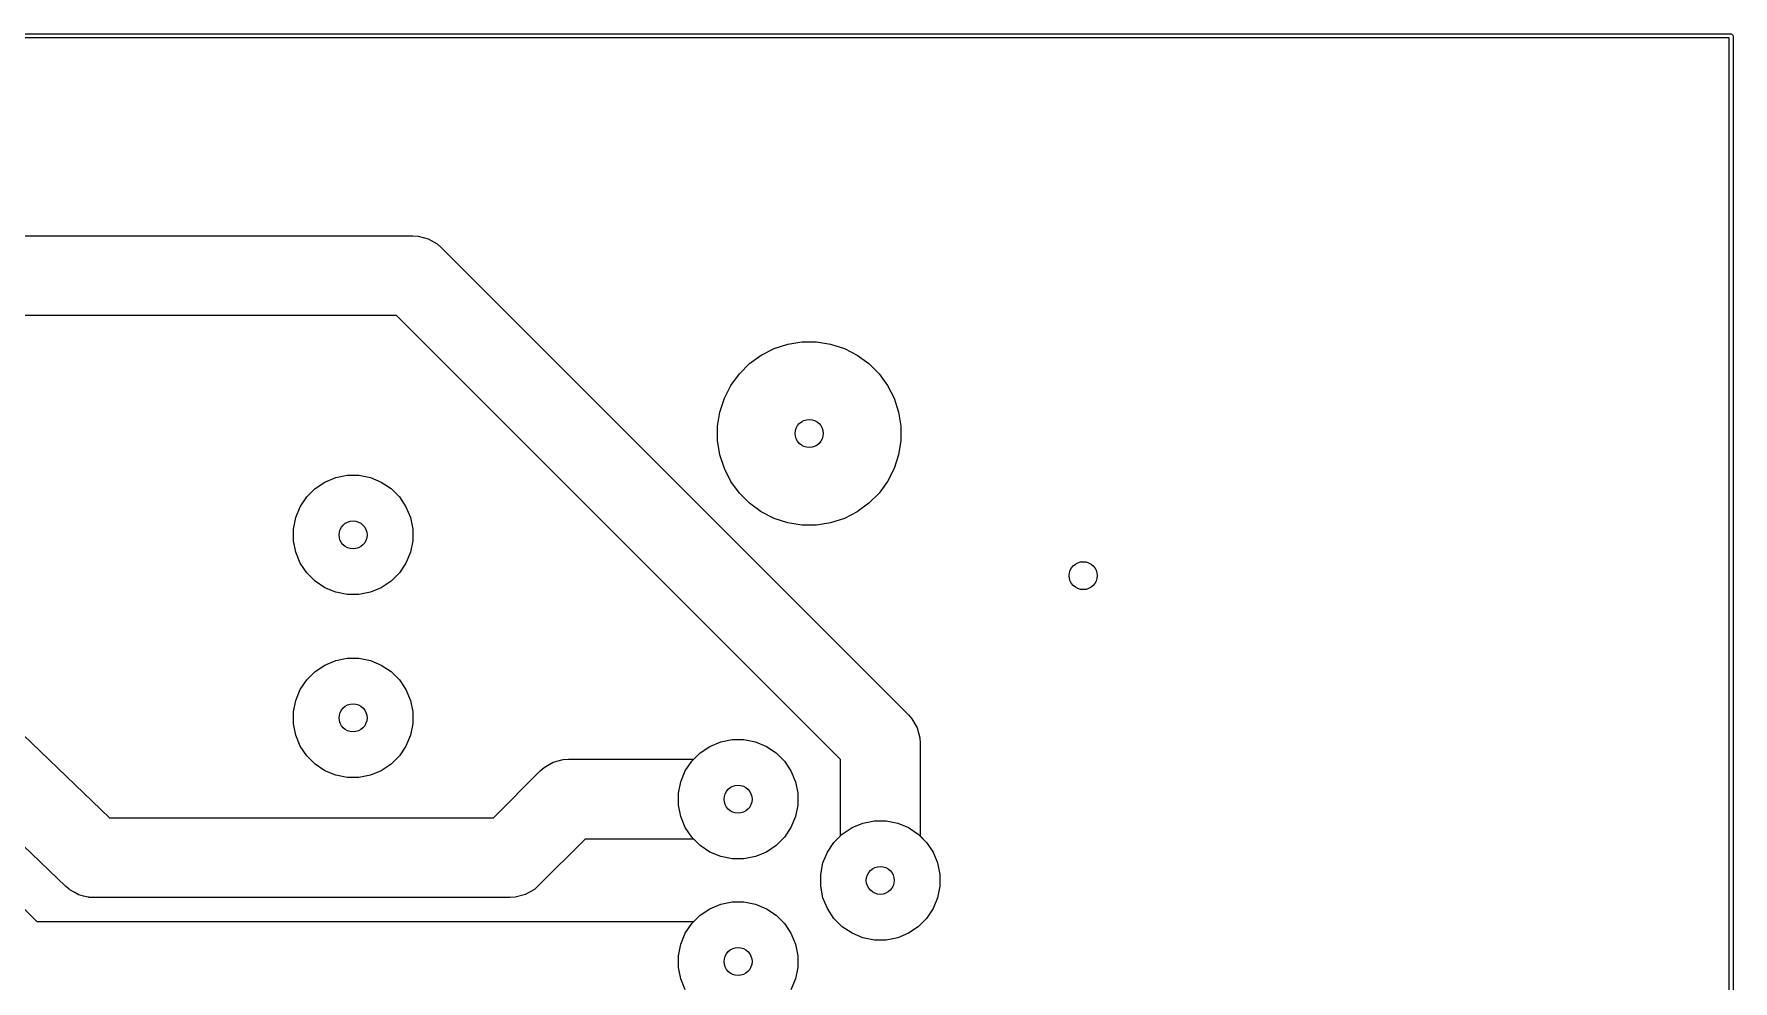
# Model space of a CAD drawing. Header units: millimetres. Extents: x 0 to 42.5, y 0 to 45.
# Drawn here: x 21.26 to 42.52, y 33.17 to 45.02 of the extents above; entities that cross this region are included whole.
import ezdxf

# ---------------------------------------------------------------- set-up
doc = ezdxf.new("R2010")
doc.units = ezdxf.units.MM
doc.layers.add('B.Cu', color=153, linetype='CONTINUOUS', true_color=0x4d7fc4)
doc.layers.add('F.Cu', color=13, linetype='CONTINUOUS', true_color=0xc83434)

msp = doc.modelspace()

# ---------------------------------------------------------------- linework, layer by layer
at = {"layer": 'B.Cu', "linetype": 'CONTINUOUS'}
for p, q in [((0, 45.025), (42.5, 45.025)), ((42.475, 44.975), (0.025, 44.975)), ((42.475, 0.025), (42.475, 44.975)), ((42.5, 45.025), (42.509567, 45.023097)), ((42.509567, 45.023097), (42.523097, 45.009567)), ((42.523097, 45.009567), (42.525, 45)), ((42.525, 45), (42.525, 0)), ((30.359127, 41.005536), (30.519914, 41.087461)), ((30.519914, 41.087461), (30.691538, 41.143225)), ((30.691538, 41.143225), (30.869772, 41.171455)), ((30.869772, 41.171455), (31.050228, 41.171455)), ((31.050228, 41.171455), (31.228462, 41.143225)), ((31.228462, 41.143225), (31.400086, 41.087461)), ((31.400086, 41.087461), (31.560873, 41.005536)), ((30.085533, 40.771865), (30.213135, 40.899467)), ((30.213135, 40.899467), (30.359127, 41.005536)), ((31.560873, 41.005536), (31.706865, 40.899467)), ((31.706865, 40.899467), (31.834467, 40.771865)), ((29.897539, 40.465086), (29.979464, 40.625873)), ((29.979464, 40.625873), (30.085533, 40.771865)), ((31.834467, 40.771865), (31.940536, 40.625873)), ((31.940536, 40.625873), (32.022461, 40.465086)), ((29.841775, 40.293462), (29.897539, 40.465086)), ((32.022461, 40.465086), (32.078225, 40.293462)), ((29.813545, 40.115228), (29.841775, 40.293462)), ((32.078225, 40.293462), (32.106455, 40.115228)), ((29.813545, 39.934772), (29.813545, 40.115228)), ((32.106455, 40.115228), (32.106455, 39.934772)), ((29.841775, 39.756538), (29.813545, 39.934772)), ((32.106455, 39.934772), (32.078225, 39.756538)), ((29.897539, 39.584914), (29.841775, 39.756538)), ((29.979464, 39.424127), (29.897539, 39.584914)), ((32.022461, 39.584914), (31.940536, 39.424127)), ((32.078225, 39.756538), (32.022461, 39.584914)), ((24.774205, 39.334758), (24.896452, 39.416441)), ((24.896452, 39.416441), (25.032286, 39.472705)), ((25.032286, 39.472705), (25.176487, 39.501389)), ((25.176487, 39.501389), (25.323513, 39.501389)), ((25.323513, 39.501389), (25.467714, 39.472705)), ((25.467714, 39.472705), (25.603548, 39.416441)), ((25.603548, 39.416441), (25.725795, 39.334758)), ((30.085533, 39.278135), (29.979464, 39.424127)), ((31.940536, 39.424127), (31.834467, 39.278135)), ((24.588559, 39.108548), (24.670242, 39.230795)), ((24.670242, 39.230795), (24.774205, 39.334758)), ((25.725795, 39.334758), (25.829758, 39.230795)), ((25.829758, 39.230795), (25.911441, 39.108548)), ((30.213135, 39.150533), (30.085533, 39.278135)), ((30.359127, 39.044464), (30.213135, 39.150533)), ((31.706865, 39.150533), (31.560873, 39.044464)), ((31.834467, 39.278135), (31.706865, 39.150533)), ((24.503611, 38.828513), (24.532295, 38.972714)), ((24.532295, 38.972714), (24.588559, 39.108548)), ((25.911441, 39.108548), (25.967705, 38.972714)), ((25.967705, 38.972714), (25.996389, 38.828513)), ((30.519914, 38.962539), (30.359127, 39.044464)), ((30.691538, 38.906775), (30.519914, 38.962539)), ((31.400086, 38.962539), (31.228462, 38.906775)), ((31.560873, 39.044464), (31.400086, 38.962539)), ((24.503611, 38.681487), (24.503611, 38.828513)), ((25.996389, 38.828513), (25.996389, 38.681487)), ((30.869772, 38.878545), (30.691538, 38.906775)), ((31.050228, 38.878545), (30.869772, 38.878545)), ((31.228462, 38.906775), (31.050228, 38.878545)), ((24.532295, 38.537286), (24.503611, 38.681487)), ((24.588559, 38.401452), (24.532295, 38.537286)), ((25.967705, 38.537286), (25.911441, 38.401452)), ((25.996389, 38.681487), (25.967705, 38.537286)), ((24.670242, 38.279205), (24.588559, 38.401452)), ((25.911441, 38.401452), (25.829758, 38.279205)), ((24.774205, 38.175242), (24.670242, 38.279205)), ((24.896452, 38.093559), (24.774205, 38.175242)), ((25.032286, 38.037295), (24.896452, 38.093559)), ((25.603548, 38.093559), (25.467714, 38.037295)), ((25.725795, 38.175242), (25.603548, 38.093559)), ((25.829758, 38.279205), (25.725795, 38.175242)), ((25.176487, 38.008611), (25.032286, 38.037295)), ((25.323513, 38.008611), (25.176487, 38.008611)), ((25.467714, 38.037295), (25.323513, 38.008611)), ((24.670242, 36.940795), (24.774205, 37.044758)), ((24.774205, 37.044758), (24.896452, 37.126441)), ((24.896452, 37.126441), (25.032286, 37.182705)), ((25.032286, 37.182705), (25.176487, 37.211389)), ((25.176487, 37.211389), (25.323513, 37.211389)), ((25.323513, 37.211389), (25.467714, 37.182705)), ((25.467714, 37.182705), (25.603548, 37.126441)), ((25.603548, 37.126441), (25.725795, 37.044758)), ((25.725795, 37.044758), (25.829758, 36.940795)), ((24.532295, 36.682714), (24.588559, 36.818548)), ((24.588559, 36.818548), (24.670242, 36.940795)), ((25.829758, 36.940795), (25.911441, 36.818548)), ((25.911441, 36.818548), (25.967705, 36.682714)), ((24.503611, 36.538513), (24.532295, 36.682714)), ((25.967705, 36.682714), (25.996389, 36.538513)), ((24.503611, 36.391487), (24.503611, 36.538513)), ((24.532295, 36.247286), (24.503611, 36.391487)), ((25.996389, 36.391487), (25.967705, 36.247286)), ((25.996389, 36.538513), (25.996389, 36.391487)), ((24.588559, 36.111452), (24.532295, 36.247286)), ((25.967705, 36.247286), (25.911441, 36.111452)), ((29.716452, 36.108441), (29.852286, 36.164705)), ((29.852286, 36.164705), (29.996487, 36.193389)), ((29.996487, 36.193389), (30.143513, 36.193389)), ((30.143513, 36.193389), (30.287714, 36.164705)), ((30.287714, 36.164705), (30.423548, 36.108441)), ((24.670242, 35.989205), (24.588559, 36.111452)), ((24.774205, 35.885242), (24.670242, 35.989205)), ((25.829758, 35.989205), (25.725795, 35.885242)), ((25.911441, 36.111452), (25.829758, 35.989205)), ((29.490242, 35.922795), (29.594205, 36.026758)), ((29.594205, 36.026758), (29.716452, 36.108441)), ((30.423548, 36.108441), (30.545795, 36.026758)), ((30.545795, 36.026758), (30.649758, 35.922795)), ((24.896452, 35.803559), (24.774205, 35.885242)), ((25.032286, 35.747295), (24.896452, 35.803559)), ((25.176487, 35.718611), (25.032286, 35.747295)), ((25.467714, 35.747295), (25.323513, 35.718611)), ((25.603548, 35.803559), (25.467714, 35.747295)), ((25.725795, 35.885242), (25.603548, 35.803559)), ((29.352295, 35.664714), (29.408559, 35.800548)), ((29.408559, 35.800548), (29.490242, 35.922795)), ((30.649758, 35.922795), (30.731441, 35.800548)), ((30.731441, 35.800548), (30.787705, 35.664714)), ((25.323513, 35.718611), (25.176487, 35.718611)), ((29.323611, 35.520513), (29.352295, 35.664714)), ((30.787705, 35.664714), (30.816389, 35.520513)), ((29.323611, 35.373487), (29.323611, 35.520513)), ((29.352295, 35.229286), (29.323611, 35.373487)), ((30.816389, 35.373487), (30.787705, 35.229286)), ((30.816389, 35.520513), (30.816389, 35.373487)), ((29.408559, 35.093452), (29.352295, 35.229286)), ((30.787705, 35.229286), (30.731441, 35.093452)), ((31.496452, 35.092441), (31.632286, 35.148705)), ((31.632286, 35.148705), (31.776487, 35.177389)), ((31.776487, 35.177389), (31.923513, 35.177389)), ((31.923513, 35.177389), (32.067714, 35.148705)), ((32.067714, 35.148705), (32.203548, 35.092441)), ((29.490242, 34.971205), (29.408559, 35.093452)), ((29.594205, 34.867242), (29.490242, 34.971205)), ((30.649758, 34.971205), (30.545795, 34.867242)), ((30.731441, 35.093452), (30.649758, 34.971205)), ((31.188559, 34.784548), (31.270242, 34.906795)), ((31.270242, 34.906795), (31.374205, 35.010758)), ((31.374205, 35.010758), (31.496452, 35.092441)), ((32.203548, 35.092441), (32.325795, 35.010758)), ((32.325795, 35.010758), (32.429758, 34.906795)), ((32.429758, 34.906795), (32.511441, 34.784548)), ((29.716452, 34.785559), (29.594205, 34.867242)), ((29.852286, 34.729295), (29.716452, 34.785559)), ((29.996487, 34.700611), (29.852286, 34.729295)), ((30.143513, 34.700611), (29.996487, 34.700611)), ((30.287714, 34.729295), (30.143513, 34.700611)), ((30.423548, 34.785559), (30.287714, 34.729295)), ((30.545795, 34.867242), (30.423548, 34.785559)), ((31.132295, 34.648714), (31.188559, 34.784548)), ((32.511441, 34.784548), (32.567705, 34.648714)), ((31.103611, 34.504513), (31.132295, 34.648714)), ((31.103611, 34.357487), (31.103611, 34.504513)), ((32.567705, 34.648714), (32.596389, 34.504513)), ((32.596389, 34.504513), (32.596389, 34.357487)), ((31.132295, 34.213286), (31.103611, 34.357487)), ((32.596389, 34.357487), (32.567705, 34.213286)), ((29.594205, 33.994758), (29.716452, 34.076441)), ((29.716452, 34.076441), (29.852286, 34.132705)), ((29.852286, 34.132705), (29.996487, 34.161389)), ((29.996487, 34.161389), (30.143513, 34.161389)), ((30.143513, 34.161389), (30.287714, 34.132705)), ((30.287714, 34.132705), (30.423548, 34.076441)), ((30.423548, 34.076441), (30.545795, 33.994758)), ((31.188559, 34.077452), (31.132295, 34.213286)), ((31.270242, 33.955205), (31.188559, 34.077452)), ((32.511441, 34.077452), (32.429758, 33.955205)), ((32.567705, 34.213286), (32.511441, 34.077452)), ((29.408559, 33.768548), (29.490242, 33.890795)), ((29.490242, 33.890795), (29.594205, 33.994758)), ((30.545795, 33.994758), (30.649758, 33.890795)), ((30.649758, 33.890795), (30.731441, 33.768548)), ((31.374205, 33.851242), (31.270242, 33.955205)), ((31.496452, 33.769559), (31.374205, 33.851242)), ((32.325795, 33.851242), (32.203548, 33.769559)), ((32.429758, 33.955205), (32.325795, 33.851242)), ((29.323611, 33.488513), (29.352295, 33.632714)), ((29.352295, 33.632714), (29.408559, 33.768548)), ((30.731441, 33.768548), (30.787705, 33.632714)), ((30.787705, 33.632714), (30.816389, 33.488513)), ((31.632286, 33.713295), (31.496452, 33.769559)), ((31.776487, 33.684611), (31.632286, 33.713295)), ((31.923513, 33.684611), (31.776487, 33.684611)), ((32.067714, 33.713295), (31.923513, 33.684611)), ((32.203548, 33.769559), (32.067714, 33.713295)), ((29.323611, 33.341487), (29.323611, 33.488513)), ((30.816389, 33.488513), (30.816389, 33.341487)), ((29.352295, 33.197286), (29.323611, 33.341487)), ((29.408559, 33.061452), (29.352295, 33.197286)), ((30.787705, 33.197286), (30.731441, 33.061452)), ((30.816389, 33.341487), (30.787705, 33.197286))]:
    msp.add_line(p, q, dxfattribs=at)
at = {"layer": 'B.Cu'}
for centre in [(30.96, 40.025), (30.96, 40.025), (30.96, 40.025), (25.25, 38.755), (25.25, 38.755), (25.25, 38.755), (34.39, 38.245), (34.39, 38.245), (34.39, 38.245), (25.25, 36.465), (25.25, 36.465), (25.25, 36.465), (30.07, 35.447), (30.07, 35.447), (30.07, 35.447), (31.85, 34.431), (31.85, 34.431), (31.85, 34.431), (30.07, 33.415), (30.07, 33.415), (30.07, 33.415)]:
    msp.add_circle(centre, 0.175, dxfattribs=at)
at = {"layer": 'F.Cu', "linetype": 'CONTINUOUS'}
for p, q in [((0, 45.025), (42.5, 45.025)), ((42.475, 44.975), (0.025, 44.975)), ((42.475, 0.025), (42.475, 44.975)), ((42.5, 45.025), (42.509567, 45.023097)), ((42.509567, 45.023097), (42.523097, 45.009567)), ((42.523097, 45.009567), (42.525, 45)), ((42.525, 45), (42.525, 0)), ((11.5, 42.5), (26, 42.5)), ((26, 42.5), (26.065248, 42.495723)), ((26.065248, 42.495723), (26.065263, 42.495723)), ((26.065263, 42.495723), (26.191342, 42.46194)), ((26.191342, 42.46194), (26.304381, 42.396677)), ((26.304381, 42.396677), (26.304396, 42.396662)), ((26.304396, 42.396662), (26.353553, 42.353553)), ((26.353553, 42.353553), (32.203553, 36.503554)), ((25.792894, 41.5), (11.707107, 41.5)), ((31.35, 35.942894), (25.792894, 41.5)), ((30.359127, 41.005536), (30.519914, 41.087461)), ((30.519914, 41.087461), (30.691538, 41.143225)), ((30.691538, 41.143225), (30.869772, 41.171455)), ((30.869772, 41.171455), (31.050228, 41.171455)), ((31.050228, 41.171455), (31.228462, 41.143225)), ((31.228462, 41.143225), (31.400086, 41.087461)), ((31.400086, 41.087461), (31.560873, 41.005536)), ((30.085533, 40.771865), (30.213135, 40.899467)), ((30.213135, 40.899467), (30.359127, 41.005536)), ((31.560873, 41.005536), (31.706865, 40.899467)), ((31.706865, 40.899467), (31.834467, 40.771865)), ((29.897539, 40.465086), (29.979464, 40.625873)), ((29.979464, 40.625873), (30.085533, 40.771865)), ((31.834467, 40.771865), (31.940536, 40.625873)), ((31.940536, 40.625873), (32.022461, 40.465086)), ((29.841775, 40.293462), (29.897539, 40.465086)), ((32.022461, 40.465086), (32.078225, 40.293462)), ((16.845924, 40.346021), (22.200881, 35.215)), ((29.813545, 40.115228), (29.841775, 40.293462)), ((32.078225, 40.293462), (32.106455, 40.115228)), ((29.813545, 39.934772), (29.813545, 40.115228)), ((32.106455, 40.115228), (32.106455, 39.934772)), ((29.841775, 39.756538), (29.813545, 39.934772)), ((32.106455, 39.934772), (32.078225, 39.756538)), ((29.897539, 39.584914), (29.841775, 39.756538)), ((29.979464, 39.424127), (29.897539, 39.584914)), ((32.022461, 39.584914), (31.940536, 39.424127)), ((32.078225, 39.756538), (32.022461, 39.584914)), ((21.654076, 34.353979), (16.29912, 39.485)), ((24.774205, 39.334758), (24.896452, 39.416441)), ((24.896452, 39.416441), (25.032286, 39.472705)), ((25.032286, 39.472705), (25.176487, 39.501389)), ((25.176487, 39.501389), (25.323513, 39.501389)), ((25.323513, 39.501389), (25.467714, 39.472705)), ((25.467714, 39.472705), (25.603548, 39.416441)), ((25.603548, 39.416441), (25.725795, 39.334758)), ((30.085533, 39.278135), (29.979464, 39.424127)), ((31.940536, 39.424127), (31.834467, 39.278135)), ((24.588559, 39.108548), (24.670242, 39.230795)), ((24.670242, 39.230795), (24.774205, 39.334758)), ((25.725795, 39.334758), (25.829758, 39.230795)), ((25.829758, 39.230795), (25.911441, 39.108548)), ((30.213135, 39.150533), (30.085533, 39.278135)), ((30.359127, 39.044464), (30.213135, 39.150533)), ((31.706865, 39.150533), (31.560873, 39.044464)), ((31.834467, 39.278135), (31.706865, 39.150533)), ((24.503611, 38.828513), (24.532295, 38.972714)), ((24.532295, 38.972714), (24.588559, 39.108548)), ((25.911441, 39.108548), (25.967705, 38.972714)), ((25.967705, 38.972714), (25.996389, 38.828513)), ((30.519914, 38.962539), (30.359127, 39.044464)), ((30.691538, 38.906775), (30.519914, 38.962539)), ((31.400086, 38.962539), (31.228462, 38.906775)), ((31.560873, 39.044464), (31.400086, 38.962539)), ((24.503611, 38.681487), (24.503611, 38.828513)), ((25.996389, 38.828513), (25.996389, 38.681487)), ((30.869772, 38.878545), (30.691538, 38.906775)), ((31.050228, 38.878545), (30.869772, 38.878545)), ((31.228462, 38.906775), (31.050228, 38.878545)), ((24.532295, 38.537286), (24.503611, 38.681487)), ((24.588559, 38.401452), (24.532295, 38.537286)), ((25.967705, 38.537286), (25.911441, 38.401452)), ((25.996389, 38.681487), (25.967705, 38.537286)), ((24.670242, 38.279205), (24.588559, 38.401452)), ((25.911441, 38.401452), (25.829758, 38.279205)), ((24.774205, 38.175242), (24.670242, 38.279205)), ((24.896452, 38.093559), (24.774205, 38.175242)), ((25.032286, 38.037295), (24.896452, 38.093559)), ((25.603548, 38.093559), (25.467714, 38.037295)), ((25.725795, 38.175242), (25.603548, 38.093559)), ((25.829758, 38.279205), (25.725795, 38.175242)), ((25.176487, 38.008611), (25.032286, 38.037295)), ((25.323513, 38.008611), (25.176487, 38.008611)), ((25.467714, 38.037295), (25.323513, 38.008611)), ((24.670242, 36.940795), (24.774205, 37.044758)), ((24.774205, 37.044758), (24.896452, 37.126441)), ((24.896452, 37.126441), (25.032286, 37.182705)), ((25.032286, 37.182705), (25.176487, 37.211389)), ((25.176487, 37.211389), (25.323513, 37.211389)), ((25.323513, 37.211389), (25.467714, 37.182705)), ((25.467714, 37.182705), (25.603548, 37.126441)), ((25.603548, 37.126441), (25.725795, 37.044758)), ((25.725795, 37.044758), (25.829758, 36.940795)), ((24.532295, 36.682714), (24.588559, 36.818548)), ((24.588559, 36.818548), (24.670242, 36.940795)), ((25.829758, 36.940795), (25.911441, 36.818548)), ((25.911441, 36.818548), (25.967705, 36.682714)), ((24.503611, 36.538513), (24.532295, 36.682714)), ((25.967705, 36.682714), (25.996389, 36.538513)), ((24.503611, 36.391487), (24.503611, 36.538513)), ((24.532295, 36.247286), (24.503611, 36.391487)), ((25.996389, 36.391487), (25.967705, 36.247286)), ((25.996389, 36.538513), (25.996389, 36.391487)), ((32.203553, 36.503554), (32.246668, 36.45439)), ((32.246668, 36.45439), (32.246677, 36.454381)), ((32.246677, 36.454381), (32.31194, 36.341342)), ((24.588559, 36.111452), (24.532295, 36.247286)), ((25.967705, 36.247286), (25.911441, 36.111452)), ((29.716452, 36.108441), (29.852286, 36.164705)), ((29.852286, 36.164705), (29.996487, 36.193389)), ((29.996487, 36.193389), (30.143513, 36.193389)), ((30.143513, 36.193389), (30.287714, 36.164705)), ((30.287714, 36.164705), (30.423548, 36.108441)), ((32.31194, 36.341342), (32.345723, 36.215263)), ((32.345723, 36.215263), (32.345723, 36.215248)), ((32.345723, 36.215248), (32.35, 36.15)), ((24.670242, 35.989205), (24.588559, 36.111452)), ((24.774205, 35.885242), (24.670242, 35.989205)), ((25.829758, 35.989205), (25.725795, 35.885242)), ((25.911441, 36.111452), (25.829758, 35.989205)), ((27.881752, 35.942723), (27.947, 35.947)), ((27.947, 35.947), (29.514447, 35.947)), ((29.514447, 35.947), (29.594205, 36.026758)), ((29.594205, 36.026758), (29.716452, 36.108441)), ((30.423548, 36.108441), (30.545795, 36.026758)), ((30.545795, 36.026758), (30.649758, 35.922795)), ((32.35, 36.15), (32.35, 34.986553)), ((24.896452, 35.803559), (24.774205, 35.885242)), ((25.032286, 35.747295), (24.896452, 35.803559)), ((25.176487, 35.718611), (25.032286, 35.747295)), ((25.467714, 35.747295), (25.323513, 35.718611)), ((25.603548, 35.803559), (25.467714, 35.747295)), ((25.725795, 35.885242), (25.603548, 35.803559)), ((27.007894, 35.215), (27.593446, 35.800553)), ((27.593446, 35.800553), (27.64261, 35.843669)), ((27.64261, 35.843669), (27.642619, 35.843677)), ((27.642619, 35.843677), (27.755658, 35.90894)), ((27.755658, 35.90894), (27.881737, 35.942723)), ((27.881737, 35.942723), (27.881752, 35.942723)), ((30.649758, 35.922795), (30.731441, 35.800548)), ((30.731441, 35.800548), (30.787705, 35.664714)), ((31.35, 34.986553), (31.35, 35.942894)), ((25.323513, 35.718611), (25.176487, 35.718611)), ((30.787705, 35.664714), (30.816389, 35.520513)), ((30.816389, 35.373487), (30.787705, 35.229286)), ((30.816389, 35.520513), (30.816389, 35.373487)), ((19.948553, 35.258553), (21.292107, 33.915)), ((22.200881, 35.215), (27.007894, 35.215)), ((30.787705, 35.229286), (30.731441, 35.093452)), ((28.154107, 34.947), (27.568553, 34.361447)), ((29.514447, 34.947), (28.154107, 34.947)), ((29.594205, 34.867242), (29.514447, 34.947)), ((30.649758, 34.971205), (30.545795, 34.867242)), ((30.731441, 35.093452), (30.649758, 34.971205)), ((31.188559, 34.784548), (31.270242, 34.906795)), ((31.270242, 34.906795), (31.35, 34.986553)), ((32.35, 34.986553), (32.429758, 34.906795)), ((32.429758, 34.906795), (32.511441, 34.784548)), ((29.716452, 34.785559), (29.594205, 34.867242)), ((29.852286, 34.729295), (29.716452, 34.785559)), ((29.996487, 34.700611), (29.852286, 34.729295)), ((30.143513, 34.700611), (29.996487, 34.700611)), ((30.287714, 34.729295), (30.143513, 34.700611)), ((30.423548, 34.785559), (30.287714, 34.729295)), ((30.545795, 34.867242), (30.423548, 34.785559)), ((31.132295, 34.648714), (31.188559, 34.784548)), ((32.511441, 34.784548), (32.567705, 34.648714)), ((31.103611, 34.504513), (31.132295, 34.648714)), ((31.103611, 34.357487), (31.103611, 34.504513)), ((32.567705, 34.648714), (32.596389, 34.504513)), ((32.596389, 34.504513), (32.596389, 34.357487)), ((21.690842, 34.3231), (21.654076, 34.353979)), ((21.695619, 34.318323), (21.690842, 34.3231)), ((21.698531, 34.316642), (21.695619, 34.318323)), ((21.704158, 34.311916), (21.698531, 34.316642)), ((21.756697, 34.28306), (21.704158, 34.311916)), ((21.808658, 34.25306), (21.756697, 34.28306)), ((21.81385, 34.251669), (21.808658, 34.25306)), ((21.818564, 34.24908), (21.81385, 34.251669)), ((21.876826, 34.234795), (21.818564, 34.24908)), ((27.406342, 34.25306), (27.280263, 34.219277)), ((27.413601, 34.257251), (27.406342, 34.25306)), ((27.519381, 34.318323), (27.413601, 34.257251)), ((27.519396, 34.318339), (27.519381, 34.318323)), ((27.568553, 34.361447), (27.519396, 34.318339)), ((31.132295, 34.213286), (31.103611, 34.357487)), ((32.596389, 34.357487), (32.567705, 34.213286)), ((21.934737, 34.219278), (21.876826, 34.234795)), ((21.942072, 34.218798), (21.934737, 34.219278)), ((21.945336, 34.217997), (21.942072, 34.218798)), ((21.952081, 34.218142), (21.945336, 34.217997)), ((22, 34.215), (21.952081, 34.218142)), ((27.215, 34.215), (22, 34.215)), ((27.280248, 34.219277), (27.215, 34.215)), ((27.280263, 34.219277), (27.280248, 34.219277)), ((29.594205, 33.994758), (29.716452, 34.076441)), ((29.716452, 34.076441), (29.852286, 34.132705)), ((29.852286, 34.132705), (29.996487, 34.161389)), ((29.996487, 34.161389), (30.143513, 34.161389)), ((30.143513, 34.161389), (30.287714, 34.132705)), ((30.287714, 34.132705), (30.423548, 34.076441)), ((30.423548, 34.076441), (30.545795, 33.994758)), ((31.188559, 34.077452), (31.132295, 34.213286)), ((31.270242, 33.955205), (31.188559, 34.077452)), ((32.511441, 34.077452), (32.429758, 33.955205)), ((32.567705, 34.213286), (32.511441, 34.077452)), ((21.292107, 33.915), (29.514447, 33.915)), ((29.514447, 33.915), (29.594205, 33.994758)), ((30.545795, 33.994758), (30.649758, 33.890795)), ((30.649758, 33.890795), (30.731441, 33.768548)), ((31.374205, 33.851242), (31.270242, 33.955205)), ((31.496452, 33.769559), (31.374205, 33.851242)), ((32.325795, 33.851242), (32.203548, 33.769559)), ((32.429758, 33.955205), (32.325795, 33.851242)), ((30.731441, 33.768548), (30.787705, 33.632714)), ((30.787705, 33.632714), (30.816389, 33.488513)), ((31.632286, 33.713295), (31.496452, 33.769559)), ((31.776487, 33.684611), (31.632286, 33.713295)), ((31.923513, 33.684611), (31.776487, 33.684611)), ((32.067714, 33.713295), (31.923513, 33.684611)), ((32.203548, 33.769559), (32.067714, 33.713295)), ((30.816389, 33.488513), (30.816389, 33.341487)), ((30.787705, 33.197286), (30.731441, 33.061452)), ((30.816389, 33.341487), (30.787705, 33.197286))]:
    msp.add_line(p, q, dxfattribs=at)
at = {"layer": 'F.Cu'}
for centre in [(30.96, 40.025), (30.96, 40.025), (30.96, 40.025), (25.25, 38.755), (25.25, 38.755), (25.25, 38.755), (34.39, 38.245), (34.39, 38.245), (34.39, 38.245), (25.25, 36.465), (25.25, 36.465), (25.25, 36.465), (30.07, 35.447), (30.07, 35.447), (30.07, 35.447), (31.85, 34.431), (31.85, 34.431), (31.85, 34.431), (30.07, 33.415), (30.07, 33.415), (30.07, 33.415)]:
    msp.add_circle(centre, 0.175, dxfattribs=at)

doc.saveas('drawing.dxf')
